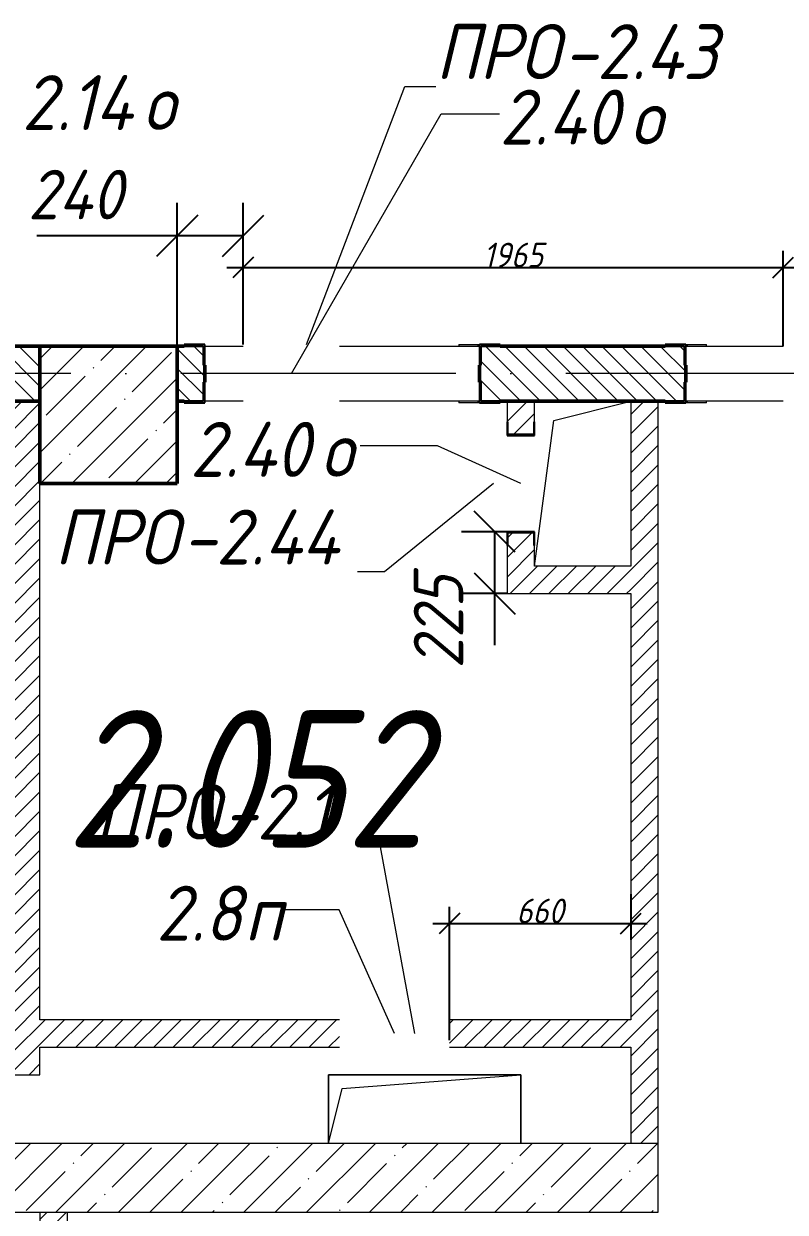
# Model space of a CAD drawing. Header units: millimetres. Extents: x -537608 to 253996, y -217170 to 186033.
# Drawn here: x -174306 to -171536, y -53807 to -49485 of the extents above; entities that cross this region are included whole.
import ezdxf

# ---------------------------------------------------------------- set-up
doc = ezdxf.new("R2010")
doc.units = ezdxf.units.MM
doc.linetypes.add('50_200_ШТРИХ_1Т_ш5_п1_п1_', pattern=[1400, 1000, -200, 0, -200])
for name, color, linetype, lineweight in [('A-____-____-DIMS', 7, 'Continuous', 9), ('A-FLOR-____-OTLN', 7, 'Continuous', 9), ('A-GENM-____-IDEN', 7, 'Continuous', 9), ('A-GENM-____-MCUT', 7, 'Continuous', 25), ('A-GENM-____-OTLN', 7, 'Continuous', 9), ('A-GENM-____-OTLN-1', 7, 'Continuous', 25), ('A-GLAZ-____-IDEN', 7, 'Continuous', 9), ('A-WALL-____-MCUT-1', 7, 'Continuous', 9), ('A-WALL-____-MCUT-2', 7, 'Continuous', 50), ('A-WALL-____-PATT-1', 7, 'Continuous', 9), ('A-WALL-FNSH-MCUT-1', 7, 'Continuous', 9), ('I-WALL-____-OTLN', 7, 'Continuous', 9), ('S-COLS-____-MCUT', 7, 'Continuous', 50), ('S-COLS-____-OTLN', 7, 'Continuous', 9), ('S-GRID-____-OTLN-1', 7, '50_200_ШТРИХ_1Т_ш5_п1_п1_', 9), ('Марки помещений', 7, 'Continuous', 9)]:
    doc.layers.add(name, color=color, linetype=linetype, lineweight=lineweight)
doc.styles.add('ISOCPEUR_I_10', font='isocpeui.ttf', dxfattribs={"width": 0.9, "height": 180})
doc.styles.add('ISOCPEUR_I_3', font='isocpeui.ttf', dxfattribs={"width": 0.85, "height": 2.2})
doc.styles.add('ISOCPEUR_I_7', font='isocpeui.ttf', dxfattribs={"width": 0.9, "height": 90})
doc.styles.add('ISOCPEUR_I_9', font='isocpeui.ttf', dxfattribs={"width": 0.9, "height": 250})
doc.dimstyles.new('ISO-1_8_0_9К_СРЕДНИЙ_Кладочные_2', dxfattribs={"dimscale": 304.8, "dimtxt": 89.638306, "dimasz": 0.246063, "dimexe": 0.19685, "dimexo": 0, "dimgap": 0, "dimtad": 1, "dimdec": 3, "dimrnd": 0.001, "dimdsep": 46, "dimtxsty": 'ISOCPEUR_I_7', "dimblk1": 'OBLIQUE', "dimblk2": 'OBLIQUE', "dimsah": 1, "dimcen": 0.09, "dimdle": 0.19685, "dimazin": 0, "dimtfac": 1, "dimtdec": 4, "dimtix": 1, "dimtmove": 1, "dimatfit": 3, "dimfxl": 1, "dimtvp": 1, "dimtolj": 1, "dimtzin": 0, "dimarcsym": 2})
doc.dimstyles.new('ISO-1_8_0_9К_СРЕДНИЙ_Кладочные_3', dxfattribs={"dimscale": 304.8, "dimtxt": 179.276612, "dimasz": 0.492126, "dimexe": 0.393701, "dimexo": 0, "dimgap": 0, "dimtad": 1, "dimdec": 3, "dimrnd": 0.001, "dimdsep": 46, "dimtxsty": 'ISOCPEUR_I_10', "dimblk1": 'OBLIQUE', "dimblk2": 'OBLIQUE', "dimsah": 1, "dimcen": 0.09, "dimdle": 0.393701, "dimazin": 0, "dimtfac": 1, "dimtdec": 4, "dimtix": 1, "dimtmove": 0, "dimatfit": 3, "dimfxl": 1, "dimtvp": 1, "dimtolj": 1, "dimtzin": 0, "dimarcsym": 2})
pattern_1 = [(135, (-184647.673, -56738.29), (-35.35534, -35.35534), [])]
pattern_2 = [(45, (-184647.673, -56738.29), (-35.35534, 35.35534), [])]

# ---------------------------------------------------------------- blocks, each defined once
blk = doc.blocks.new('BSC_Колонна _Прямоугольная - 500х500-V65-АР1_План отверстий 2 этажа в осях 1-64_А-ГГ')
at = {"layer": 'S-COLS-____-OTLN'}
h = blk.add_hatch(dxfattribs=at)
h.set_pattern_fill('FP_94', color=256, style=0, pattern_type=2)
h.set_pattern_definition([(45, (-10650, -5831.04), (-114.0493, 114.0493), []), (45, (-10535.95, -5831.04), (-114.0493, 114.0493), [201.612, -40.322, 3.353, -36.97])])
h.paths.add_polyline_path([(-58.9, -250), (250, -250), (250, 250), (-250, 250), (-250, -250)], flags=0)
at = {"layer": 'S-COLS-____-MCUT'}
for p, q in [((250, 250), (-250, 250)), ((-250, 250), (-250, -250)), ((250, -250), (250, 250)), ((-250, -250), (250, -250))]:
    blk.add_line(p, q, dxfattribs=at)
blk = doc.blocks.new('Фахверк_СКБ_Уголок - 200_3960_зеркало-28268689-АР1_План отверстий 2 этажа в осях 1-64_А-ГГ')
at = {"layer": 'A-GENM-____-MCUT'}
for p, q in [((200, 156), (125, 156)), ((125, 156), (125, 81)), ((131, 81), (131, 150)), ((131, 150), (200, 150)), ((200, 150), (200, 156)), ((125, 81), (131, 81)), ((131, 19), (125, 19)), ((125, 19), (125, -56)), ((131, -50), (131, 19)), ((125, -56), (200, -56)), ((200, -50), (131, -50)), ((200, -56), (200, -50))]:
    blk.add_line(p, q, dxfattribs=at)
blk = doc.blocks.new('154_Стойка_СКБ_Уголок - СМ-2180_200-28268025-АР1_План отверстий 2 этажа в осях 1-64_А-ГГ')
at = {"layer": 'A-GENM-____-MCUT'}
for p, q in [((125, 156), (125, 81)), ((200, 156), (125, 156)), ((131, 81), (131, 150)), ((131, 150), (200, 150)), ((200, 150), (200, 156)), ((125, 81), (131, 81)), ((131, 19), (125, 19)), ((125, 19), (125, -56)), ((131, -50), (131, 19)), ((125, -56), (200, -56)), ((200, -50), (131, -50)), ((200, -56), (200, -50))]:
    blk.add_line(p, q, dxfattribs=at)
blk = doc.blocks.new('Стойка_Влож_Уголок_Опорный - Уголок-28213941-АР1_План отверстий 2 этажа в осях 1-64_А-ГГ')
at = {"layer": 'A-GENM-____-OTLN'}
for p, q in [((-212, -6), (-212, 0)), ((0, 0), (0, -6)), ((-212, -75), (-212, -6)), ((-212, -6), (-206, -6)), ((-6, -6), (0, -6)), ((0, -6), (0, -75)), ((-212, -75), (-206, -75)), ((-6, -75), (0, -75))]:
    blk.add_line(p, q, dxfattribs=at)
blk = doc.blocks.new('AR_Отверстие прямоугольное _в плите_ - AR_Отверстие прямоугольное _в плите_-30459221-АР1_План отверстий 2 этажа в осях 1-64_А-ГГ')
at = {"layer": 'A-GENM-____-OTLN'}
for p, q in [((350, 125), (-350, 125)), ((-350, 125), (-350, -125)), ((-300, 75), (350, 125)), ((350, -125), (350, 125)), ((-350, -125), (-300, 75))]:
    blk.add_line(p, q, dxfattribs=at)
blk = doc.blocks.new('AR_Отверстие прямоугольное _в плите_ - AR_Отверстие прямоугольное _в плите_-30552533-АР1_План отверстий 2 этажа в осях 1-64_А-ГГ')
at = {"layer": 'A-GENM-____-OTLN'}
for p, q in [((175, 300), (-175, 300)), ((-105, 230), (175, 300)), ((-174.9, -299.3), (-105, 230))]:
    blk.add_line(p, q, dxfattribs=at)
blk = doc.blocks.new('154_Фахверк_СКБ_Швеллер - Тип_100_3960_зеркало-29769493-АР1_План отверстий 2 этажа в осях 1-64_А-ГГ')
at = {"layer": 'A-GENM-____-MCUT'}
for p, q in [((175, 50), (125, 50)), ((125, 50), (125, -50)), ((128, 47), (175, 47)), ((128, -47), (128, 47)), ((175, 47), (175, 50)), ((125, -50), (175, -50)), ((175, -47), (128, -47)), ((175, -50), (175, -47))]:
    blk.add_line(p, q, dxfattribs=at)
blk = doc.blocks.new('_Oblique')
at = {"color": 0, "linetype": 'ByBlock', "lineweight": -2}
blk.add_line((-0.5, -0.5), (0.5, 0.5), dxfattribs=at)
blk = doc.blocks.new('*D2383')
at = {"layer": 'A-____-____-DIMS', "color": 0, "lineweight": -2, "transparency": 16777216}
for p, q in [((-172097.7, -52650.6), (-172097.7, -52816.7)), ((-172757.7, -53181.7), (-172757.7, -52696.7)), ((-172817.7, -52756.7), (-172037.7, -52756.7))]:
    blk.add_line(p, q, dxfattribs=at)
at = {"layer": 'Defpoints', "color": 0, "transparency": 16777216}
for p in [(-172097.7, -52650.6), (-172097.7, -52756.7), (-172757.7, -53181.7)]:
    blk.add_point(p, dxfattribs=at)
at = {"layer": 'A-____-____-DIMS', "color": 0, "lineweight": -2, "transparency": 16777216, "xscale": 75, "yscale": 75, "zscale": 75, "rotation": 180}
blk.add_blockref('_Oblique', (-172757.7, -52756.7), dxfattribs=at)
at = {"layer": 'A-____-____-DIMS', "color": 0, "lineweight": -2, "transparency": 16777216, "xscale": 75, "yscale": 75, "zscale": 75}
blk.add_blockref('_Oblique', (-172097.7, -52756.7), dxfattribs=at)
at = {"layer": 'A-____-____-DIMS', "color": 0, "transparency": 16777216, "insert": (-172427.7, -52711.7), "char_height": 90, "width": 409.578, "attachment_point": 5, "style": 'ISOCPEUR_I_7'}
blk.add_mtext('\\A1;660', dxfattribs=at)
blk = doc.blocks.new('*D2451')
at = {"layer": 'A-____-____-DIMS', "color": 0, "lineweight": -2, "transparency": 16777216}
for p, q in [((-173747.7, -50657.2), (-173747.7, -50136.1)), ((-173507.7, -50651.2), (-173507.7, -50136.1)), ((-173747.7, -50256.1), (-174258.5, -50256.1)), ((-173507.7, -50256.1), (-173867.7, -50256.1))]:
    blk.add_line(p, q, dxfattribs=at)
at = {"layer": 'Defpoints', "color": 0, "transparency": 16777216}
for p in [(-173507.7, -50256.1), (-173507.7, -50651.2), (-173747.7, -50657.2)]:
    blk.add_point(p, dxfattribs=at)
at = {"layer": 'A-____-____-DIMS', "color": 0, "lineweight": -2, "transparency": 16777216, "xscale": 150, "yscale": 150, "zscale": 150, "rotation": 180}
blk.add_blockref('_Oblique', (-173747.7, -50256.1), dxfattribs=at)
at = {"layer": 'A-____-____-DIMS', "color": 0, "lineweight": -2, "transparency": 16777216, "xscale": 150, "yscale": 150, "zscale": 150}
blk.add_blockref('_Oblique', (-173507.7, -50256.1), dxfattribs=at)
at = {"layer": 'A-____-____-DIMS', "color": 0, "transparency": 16777216, "insert": (-174291.1, -50016.1), "char_height": 180, "width": 426.127, "attachment_point": 1, "line_spacing_factor": 1.149209, "style": 'ISOCPEUR_I_10'}
blk.add_mtext('\\A1;240', dxfattribs=at)
blk = doc.blocks.new('*D2452')
at = {"layer": 'A-____-____-DIMS', "color": 0, "lineweight": -2, "transparency": 16777216}
for p, q in [((-173507.7, -50651.2), (-173507.7, -50311.2)), ((-171542.7, -50657.2), (-171542.7, -50311.2)), ((-173567.7, -50371.2), (-171482.7, -50371.2))]:
    blk.add_line(p, q, dxfattribs=at)
at = {"layer": 'Defpoints', "color": 0, "transparency": 16777216}
for p in [(-171542.7, -50371.2), (-173507.7, -50651.2), (-171542.7, -50657.2)]:
    blk.add_point(p, dxfattribs=at)
at = {"layer": 'A-____-____-DIMS', "color": 0, "lineweight": -2, "transparency": 16777216, "xscale": 75, "yscale": 75, "zscale": 75, "rotation": 180}
blk.add_blockref('_Oblique', (-173507.7, -50371.2), dxfattribs=at)
at = {"layer": 'A-____-____-DIMS', "color": 0, "lineweight": -2, "transparency": 16777216, "xscale": 75, "yscale": 75, "zscale": 75}
blk.add_blockref('_Oblique', (-171542.7, -50371.2), dxfattribs=at)
at = {"layer": 'A-____-____-DIMS', "color": 0, "transparency": 16777216, "insert": (-172525.2, -50326.2), "char_height": 90, "width": 504.733, "attachment_point": 5, "style": 'ISOCPEUR_I_7'}
blk.add_mtext('\\A1;1965', dxfattribs=at)
blk = doc.blocks.new('*D2558')
at = {"layer": 'A-____-____-DIMS', "color": 0, "lineweight": -2, "transparency": 16777216}
for p, q in [((-172510.8, -51332.2), (-172713, -51332.2)), ((-172593, -51332.2), (-172593, -51677.2)), ((-172547.7, -51557.2), (-172713, -51557.2)), ((-172593, -51557.2), (-172593, -51745.3))]:
    blk.add_line(p, q, dxfattribs=at)
at = {"layer": 'Defpoints', "color": 0, "transparency": 16777216}
for p in [(-172593, -51332.2), (-172510.8, -51332.2), (-172547.7, -51557.2)]:
    blk.add_point(p, dxfattribs=at)
at = {"layer": 'A-____-____-DIMS', "color": 0, "lineweight": -2, "transparency": 16777216, "xscale": 150, "yscale": 150, "zscale": 150}
for p, rotation in [((-172593, -51332.2), 90), ((-172593, -51557.2), 270)]:
    blk.add_blockref('_Oblique', p, dxfattribs=dict(at, rotation=rotation))
at = {"layer": 'A-____-____-DIMS', "color": 0, "transparency": 16777216, "insert": (-172887.4, -51830.1), "char_height": 180, "width": 409.578, "attachment_point": 1, "rotation": 90, "line_spacing_factor": 1.149209, "style": 'ISOCPEUR_I_10'}
blk.add_mtext('\\A1;225', dxfattribs=at)

msp = doc.modelspace()

# ---------------------------------------------------------------- hatches: boundary and pattern name
at = {"layer": 'A-WALL-____-PATT-1'}
h = msp.add_hatch(dxfattribs=at)
h.set_pattern_fill('FP_6', color=256, style=0, pattern_type=2)
h.set_pattern_definition(pattern_1)
h.paths.add_polyline_path([(-174772.6725, -50857.2474), (-174247.6725, -50857.2474), (-174247.6725, -50657.2474), (-174841.6725, -50657.2474), (-174841.6725, -50726.2474), (-174847.6725, -50726.2474), (-174847.6725, -50788.2474), (-174841.6725, -50788.2474), (-174841.6725, -50857.2474)], flags=0)
h.paths.add_polyline_path([(-176003.6725, -50857.2474), (-176003.6725, -50788.2474), (-175997.6725, -50788.2474), (-175997.6725, -50726.2474), (-176003.6725, -50726.2474), (-176003.6725, -50657.2474), (-177591.6725, -50657.9974), (-177591.6725, -50726.2474), (-177597.6725, -50726.2474), (-177597.6725, -50788.2474), (-177591.6725, -50788.2474), (-177591.505, -50857.2474), (-176072.6725, -50857.2474)], flags=0)
h.paths.add_polyline_path([(-178753.6725, -50857.2474), (-178753.6725, -50788.2474), (-178747.6725, -50788.2474), (-178747.6725, -50726.2474), (-178753.6725, -50726.2474), (-178753.6725, -50657.2474), (-178847.6725, -50657.2474), (-178847.6725, -50857.2474), (-178822.6725, -50857.2474)], flags=0)
h = msp.add_hatch(dxfattribs=at)
h.set_pattern_fill('FP_6', color=256, style=0, pattern_type=2)
h.set_pattern_definition(pattern_1)
h.paths.add_polyline_path([(-170247.6725, -50857.2474), (-170247.6725, -50657.2474), (-170741.6725, -50657.2474), (-170741.6725, -50726.2474), (-170747.6725, -50726.2474), (-170747.6725, -50788.2474), (-170741.6725, -50788.2474), (-170741.6725, -50857.2474), (-170521.6478, -50857.2474)], flags=0)
h.paths.add_polyline_path([(-172572.6725, -50857.2474), (-171903.6725, -50857.2474), (-171903.6725, -50788.2474), (-171897.6725, -50788.2474), (-171897.6725, -50726.2474), (-171903.6725, -50726.2474), (-171903.6725, -50657.2474), (-172641.6725, -50657.2474), (-172641.6725, -50726.2474), (-172647.6725, -50726.2474), (-172647.6725, -50788.2474), (-172641.6725, -50788.2474), (-172641.6725, -50857.2474)], flags=0)
h.paths.add_polyline_path([(-173747.6725, -50857.2474), (-173653.6725, -50857.2474), (-173653.6725, -50788.2474), (-173647.6725, -50788.2474), (-173647.6725, -50726.2474), (-173653.6725, -50726.2474), (-173653.6725, -50657.2474), (-173747.6725, -50657.2474), (-173747.6725, -50842.4168)], flags=0)
h = msp.add_hatch(dxfattribs=at)
h.set_pattern_fill('FP_5', color=256, style=0, pattern_type=2)
h.set_pattern_definition(pattern_2)
h.paths.add_polyline_path([(-174347.6725, -53207.2474), (-174247.6725, -53207.2474), (-174247.6725, -50857.2474), (-174347.6725, -50857.2474), (-174347.6725, -52562.4048)], flags=0)
h = msp.add_hatch(dxfattribs=at)
h.set_pattern_fill('FP_5', color=256, style=0, pattern_type=2)
h.set_pattern_definition(pattern_2)
h.paths.add_polyline_path([(-172447.6725, -51557.2474), (-172447.6725, -51382.2474), (-172450.6725, -51382.2474), (-172450.6725, -51335.2474), (-172544.6725, -51335.2474), (-172544.6725, -51382.2474), (-172547.6725, -51382.2474), (-172547.6725, -51557.2474)], flags=0)
h.paths.add_polyline_path([(-172450.6725, -50979.2474), (-172450.6725, -50932.2474), (-172447.6725, -50932.2474), (-172447.6725, -50857.2474), (-172547.6725, -50857.2474), (-172547.6725, -50932.2474), (-172544.6725, -50932.2474), (-172544.6725, -50979.2474), (-172527.3392, -50979.2474)], flags=0)
h = msp.add_hatch(dxfattribs=at)
h.set_pattern_fill('FP_5', color=256, style=0, pattern_type=2)
h.set_pattern_definition(pattern_2)
h.paths.add_polyline_path([(-171997.6725, -53557.2474), (-171997.6725, -50857.2474), (-172097.6725, -50857.2474), (-172097.6725, -53557.2474)], flags=0)
h = msp.add_hatch(dxfattribs=at)
h.set_pattern_fill('FP_5', color=256, style=0, pattern_type=2)
h.set_pattern_definition(pattern_2)
h.paths.add_polyline_path([(-172097.6725, -51557.2474), (-172097.6725, -51457.2474), (-172447.6725, -51457.2474), (-172447.6725, -51557.2474), (-172289.1121, -51557.2474)], flags=0)
h = msp.add_hatch(dxfattribs=at)
h.set_pattern_fill('FP_5', color=256, style=0, pattern_type=2)
h.set_pattern_definition(pattern_2)
h.paths.add_polyline_path([(-172097.6725, -53207.2474), (-172097.6725, -53107.2474), (-172757.6725, -53107.2474), (-172757.6725, -53207.2474), (-172289.1121, -53207.2474)], flags=0)
h.paths.add_polyline_path([(-173157.6725, -53207.2474), (-173157.6725, -53107.2474), (-174247.6725, -53107.2474), (-174247.6725, -53207.2474), (-174056.5764, -53207.2474)], flags=0)
h = msp.add_hatch(dxfattribs=at)
h.set_pattern_fill('FP_5', color=256, style=0, pattern_type=2)
h.set_pattern_definition(pattern_2)
h.paths.add_polyline_path([(-174247.6725, -53307.2474), (-174247.6725, -53207.2474), (-175697.6725, -53207.2474), (-175697.6725, -53307.2474)], flags=0)
h.paths.add_polyline_path([(-176097.6725, -53307.2474), (-176097.6725, -53207.2474), (-176347.6725, -53207.2474), (-176347.6725, -53307.2474)], flags=0)
h.paths.add_polyline_path([(-176847.6725, -53307.2474), (-176647.6725, -53307.2474), (-176647.6725, -53207.2474), (-176847.6725, -53207.2474)], flags=0)
h = msp.add_hatch(dxfattribs=at)
h.set_pattern_fill('FP_25', color=256, style=0, pattern_type=2)
h.set_pattern_definition([(45, (-184647.67, -56738.29), (-114.0493, 114.0493), []), (45, (-184533.62, -56738.29), (-114.0493, 114.0493), [201.612, -40.322, 3.353, -36.97])])
h.paths.add_polyline_path([(-171997.6725, -53807.2474), (-171997.6725, -53557.2474), (-176197.6725, -53557.2474), (-176197.6725, -53807.2474), (-172289.1121, -53807.2474)], flags=0)
h.paths.add_polyline_path([(-176397.6725, -53807.2474), (-176397.6725, -53557.2474), (-176897.6725, -53557.2474), (-176897.6725, -53807.2474)], flags=0)
h = msp.add_hatch(dxfattribs=at)
h.set_pattern_fill('FP_5', color=256, style=0, pattern_type=2)
h.set_pattern_definition(pattern_2)
h.paths.add_polyline_path([(-174247.6725, -58157.2474), (-174147.6725, -58157.2474), (-174147.6725, -56737.2474), (-174247.6725, -56737.2474), (-174247.6725, -57722.3688)], flags=0)
h.paths.add_polyline_path([(-174147.6725, -56537.2474), (-174147.6725, -56207.2474), (-174150.6725, -56207.2474), (-174150.6725, -56160.2474), (-174244.6725, -56160.2474), (-174244.6725, -56207.2474), (-174247.6725, -56207.2474), (-174247.6725, -56537.2474), (-174150.6725, -56537.2474)], flags=0)
h.paths.add_polyline_path([(-174147.6725, -55757.2474), (-174147.6725, -53807.2474), (-174247.6725, -53807.2474), (-174247.6725, -55757.2474)], flags=0)

# ---------------------------------------------------------------- linework, layer by layer
at = {"layer": 'A-FLOR-____-OTLN'}
for p, q in [((-172447.6725, -50857.9285), (-172097.6725, -50857.9285)), ((-173197.6725, -53307.2474), (-172497.6725, -53307.2474)), ((-173197.6725, -53557.2474), (-173197.6725, -53307.2474)), ((-172497.6725, -53307.2474), (-172497.6725, -53557.2474))]:
    msp.add_line(p, q, dxfattribs=at)
at = {"layer": 'A-GENM-____-IDEN'}
for p, q in [((-173277.6725, -50651.2474), (-172919.8996, -49713.4133)), ((-172919.8996, -49713.4133), (-172807.5299, -49713.4133)), ((-172597.6725, -51157.2474), (-172994.0155, -51478.8126)), ((-172994.0155, -51478.8126), (-173092.2143, -51478.8126)), ((-173007.8617, -52478.8126), (-173092.2143, -52478.8126)), ((-172883.8436, -53157.2474), (-173007.8617, -52478.8126))]:
    msp.add_line(p, q, dxfattribs=at)
at = {"layer": 'A-GLAZ-____-IDEN'}
for p, q in [((-173332.6725, -50757.2474), (-172787.5814, -49812.0991)), ((-172787.5814, -49812.0991), (-172575.3295, -49812.0991)), ((-172801.021, -51020.4274), (-173082.3859, -51020.4274)), ((-172497.6725, -51157.2474), (-172801.021, -51020.4274)), ((-173158.9311, -52707.2532), (-173360.1896, -52707.2532)), ((-172957.6725, -53157.2474), (-173158.9311, -52707.2532))]:
    msp.add_line(p, q, dxfattribs=at)
at = {"layer": 'A-WALL-____-MCUT-1'}
for p, q in [((-171997.6725, -53557.2474), (-176197.6725, -53557.2474)), ((-171997.6725, -53807.2474), (-171997.6725, -53557.2474)), ((-176197.6725, -53807.2474), (-171997.6725, -53807.2474))]:
    msp.add_line(p, q, dxfattribs=at)
at = {"layer": 'A-WALL-____-MCUT-2'}
for p, q in [((-174247.6725, -50657.2474), (-174772.6725, -50657.2474)), ((-173722.6725, -50657.2474), (-173747.6725, -50657.2474)), ((-171972.6725, -50657.2474), (-172572.6725, -50657.2474)), ((-173647.6725, -50788.2474), (-173647.6725, -50726.2474)), ((-172647.6725, -50726.2474), (-172647.6725, -50788.2474)), ((-171897.6725, -50788.2474), (-171897.6725, -50726.2474)), ((-174772.6725, -50857.2474), (-174247.6725, -50857.2474)), ((-173747.6725, -50857.2474), (-173722.6725, -50857.2474)), ((-172572.6725, -50857.2474), (-171972.6725, -50857.2474))]:
    msp.add_line(p, q, dxfattribs=at)
at = {"layer": 'A-WALL-FNSH-MCUT-1'}
for p, q in [((-172547.6725, -50857.2474), (-172547.6725, -50932.2474)), ((-172447.6725, -50932.2474), (-172447.6725, -50857.2474)), ((-172097.6725, -50857.2474), (-172097.6725, -51457.2474)), ((-171997.6725, -53557.2474), (-171997.6725, -50857.2474)), ((-174247.6725, -53107.2474), (-174247.6725, -51157.2474)), ((-172547.6725, -51382.2474), (-172547.6725, -51557.2474)), ((-172447.6725, -51457.2474), (-172447.6725, -51382.2474)), ((-172097.6725, -51457.2474), (-172447.6725, -51457.2474)), ((-172547.6725, -51557.2474), (-172097.6725, -51557.2474)), ((-172097.6725, -51557.2474), (-172097.6725, -53107.2474)), ((-173157.6725, -53107.2474), (-174247.6725, -53107.2474)), ((-172097.6725, -53107.2474), (-172757.6725, -53107.2474)), ((-174247.6725, -53307.2474), (-174247.6725, -53207.2474)), ((-174247.6725, -53207.2474), (-173157.6725, -53207.2474)), ((-172757.6725, -53207.2474), (-172097.6725, -53207.2474)), ((-172097.6725, -53207.2474), (-172097.6725, -53557.2474)), ((-175697.6725, -53307.2474), (-174247.6725, -53307.2474)), ((-174247.6725, -53807.2474), (-174247.6725, -55757.2474)), ((-174147.6725, -55757.2474), (-174147.6725, -53807.2474))]:
    msp.add_line(p, q, dxfattribs=at)
at = {"layer": 'I-WALL-____-OTLN'}
for p, q in [((-173647.6725, -50657.2474), (-173507.6725, -50657.2474)), ((-173157.6725, -50657.2474), (-172647.6725, -50657.2474)), ((-171897.6725, -50657.2474), (-171542.6725, -50657.2474)), ((-173507.6725, -50857.2474), (-173647.6725, -50857.2474)), ((-172647.6725, -50857.2474), (-173157.6725, -50857.2474)), ((-171542.6725, -50857.2474), (-171897.6725, -50857.2474))]:
    msp.add_line(p, q, dxfattribs=at)
at = {"layer": 'S-GRID-____-OTLN-1'}
msp.add_line((-94328.8852, -50757.2474), (-189316.4427, -50757.2474), dxfattribs=at)

# ---------------------------------------------------------------- block references
at = {"layer": 'A-GENM-____-OTLN'}
for p, rotation in [((-172647.6725, -50863.2474), 269.9999999999995), ((-171897.6725, -50651.2474), 89.99999999999955)]:
    msp.add_blockref('Стойка_Влож_Уголок_Опорный - Уголок-28213941-АР1_План отверстий 2 этажа в осях 1-64_А-ГГ', p, dxfattribs=dict(at, rotation=rotation))
for name, p in [('AR_Отверстие прямоугольное _в плите_ - AR_Отверстие прямоугольное _в плите_-30552533-АР1_План отверстий 2 этажа в осях 1-64_А-ГГ', (-172272.6725, -51157.9285)), ('AR_Отверстие прямоугольное _в плите_ - AR_Отверстие прямоугольное _в плите_-30459221-АР1_План отверстий 2 этажа в осях 1-64_А-ГГ', (-172847.6725, -53432.2474))]:
    msp.add_blockref(name, p, dxfattribs=at)
at = {"layer": 'A-GENM-____-OTLN-1'}
for name, p, rotation in [('Фахверк_СКБ_Уголок - 200_3960_зеркало-28268689-АР1_План отверстий 2 этажа в осях 1-64_А-ГГ', (-173522.6725, -50707.2474), 180), ('154_Стойка_СКБ_Уголок - СМ-2180_200-28268025-АР1_План отверстий 2 этажа в осях 1-64_А-ГГ', (-171772.6725, -50707.2474), 180), ('154_Фахверк_СКБ_Швеллер - Тип_100_3960_зеркало-29769493-АР1_План отверстий 2 этажа в осях 1-64_А-ГГ', (-172497.6725, -51107.2474), 90), ('154_Фахверк_СКБ_Швеллер - Тип_100_3960_зеркало-29769493-АР1_План отверстий 2 этажа в осях 1-64_А-ГГ', (-172497.6725, -51207.2474), 270)]:
    msp.add_blockref(name, p, dxfattribs=dict(at, rotation=rotation))
msp.add_blockref('154_Стойка_СКБ_Уголок - СМ-2180_200-28268025-АР1_План отверстий 2 этажа в осях 1-64_А-ГГ', (-172772.6725, -50807.2474), dxfattribs=at)
at = {"layer": 'S-COLS-____-OTLN'}
msp.add_blockref('BSC_Колонна _Прямоугольная - 500х500-V65-АР1_План отверстий 2 этажа в осях 1-64_А-ГГ', (-173997.6725, -50907.2474), dxfattribs=at)

# ---------------------------------------------------------------- texts
at = {"layer": 'A-GENM-____-IDEN', "char_height": 200, "attachment_point": 1, "style": 'ISOCPEUR_I_9'}
for s, insert, width in [('ПРО', (-172807.5299, -49486.2972), 562.784625), ('-2.43', (-172343.1862, -49486.2972), 735.949125), ('ПРО', (-174193.8143, -51251.6964), 562.784625), ('-2.44', (-173729.4705, -51251.6964), 764.809875), ('ПРО', (-174045.0709, -52251.6964), 562.784625), ('-2.1', (-173580.7272, -52251.6964), 505.063125)]:
    msp.add_mtext(s, dxfattribs=dict(at, insert=insert, width=width))
at = {"layer": 'A-GLAZ-____-IDEN', "char_height": 200, "attachment_point": 1, "style": 'ISOCPEUR_I_9'}
for s, insert, width in [('2.14', (-174312.7143, -49671.7466), 533.923875), ('\\fISOCPEUR|b0|i1|c204|p34|;\\W.9;о', (-173872.183, -49671.7466), 158.734125), ('2.40', (-172575.3295, -49724.4845), 577.215), ('\\fISOCPEUR|b0|i1|c204|p34|;\\W.9;о', (-172099.0795, -49724.4845), 158.734125), ('2.40', (-173701.2364, -50932.8128), 577.215), ('\\fISOCPEUR|b0|i1|c204|p34|;\\W.9;о', (-173224.9864, -50932.8128), 158.734125), ('2.8', (-173824.2389, -52619.6387), 389.620125), ('\\fISOCPEUR|b0|i1|c204|p34|;\\W.9;п', (-173502.7702, -52619.6387), 158.734125)]:
    msp.add_mtext(s, dxfattribs=dict(at, insert=insert, width=width))
at = {"layer": 'Марки помещений', "insert": (-174152.6392, -51981.201), "char_height": 500, "width": 785.65375, "attachment_point": 1, "style": 'ISOCPEUR_I_3'}
msp.add_mtext('2.052', dxfattribs=at)

# ---------------------------------------------------------------- dimensions: what is measured, and where the dimension line sits
at = {"layer": 'A-____-____-DIMS'}
dim = msp.add_linear_dim(base=(-173507.6725, -50256.0703), p1=(-173747.6725, -50657.2474), p2=(-173507.6725, -50651.2474), dimstyle='ISO-1_8_0_9К_СРЕДНИЙ_Кладочные_3', override={"dimpost": '<>', "dimfxl": 240.074988}, dxfattribs=at)
dim.commit()
dim.dimension.update_dxf_attribs({"geometry": '*D2451', "text_midpoint": (-174078.0816, -50256.0703), "dimtype": 160})
for base, p1, p2, override, picture, middle in [((-171542.6725, -50371.2324), (-173507.6725, -50651.2474), (-171542.6725, -50657.2474), {"dimpost": '<>', "dimfxl": 1965.00916}, '*D2452', (-172525.1725, -50326.2324)), ((-172097.6725, -52756.7024), (-172757.6725, -53181.6615), (-172097.6725, -52650.6364), {"dimpost": '<>', "dimfxl": 847.105465}, '*D2383', (-172427.6725, -52711.7024))]:
    dim = msp.add_linear_dim(base=base, p1=p1, p2=p2, dimstyle='ISO-1_8_0_9К_СРЕДНИЙ_Кладочные_2', override=override, dxfattribs=at)
    dim.commit()
    dim.dimension.update_dxf_attribs({"geometry": picture, "text_midpoint": middle})
dim = msp.add_linear_dim(base=(-172593.0021, -51332.2474), p1=(-172547.6725, -51557.2474), p2=(-172510.7739, -51332.2474), angle=90, dimstyle='ISO-1_8_0_9К_СРЕДНИЙ_Кладочные_3', override={"dimpost": '<>', "dimfxl": 228.005504}, dxfattribs=at)
dim.commit()
dim.dimension.update_dxf_attribs({"geometry": '*D2558', "text_midpoint": (-172767.3976, -51745.2659), "dimtype": 160, "text_rotation": 90})

doc.saveas('drawing.dxf')
